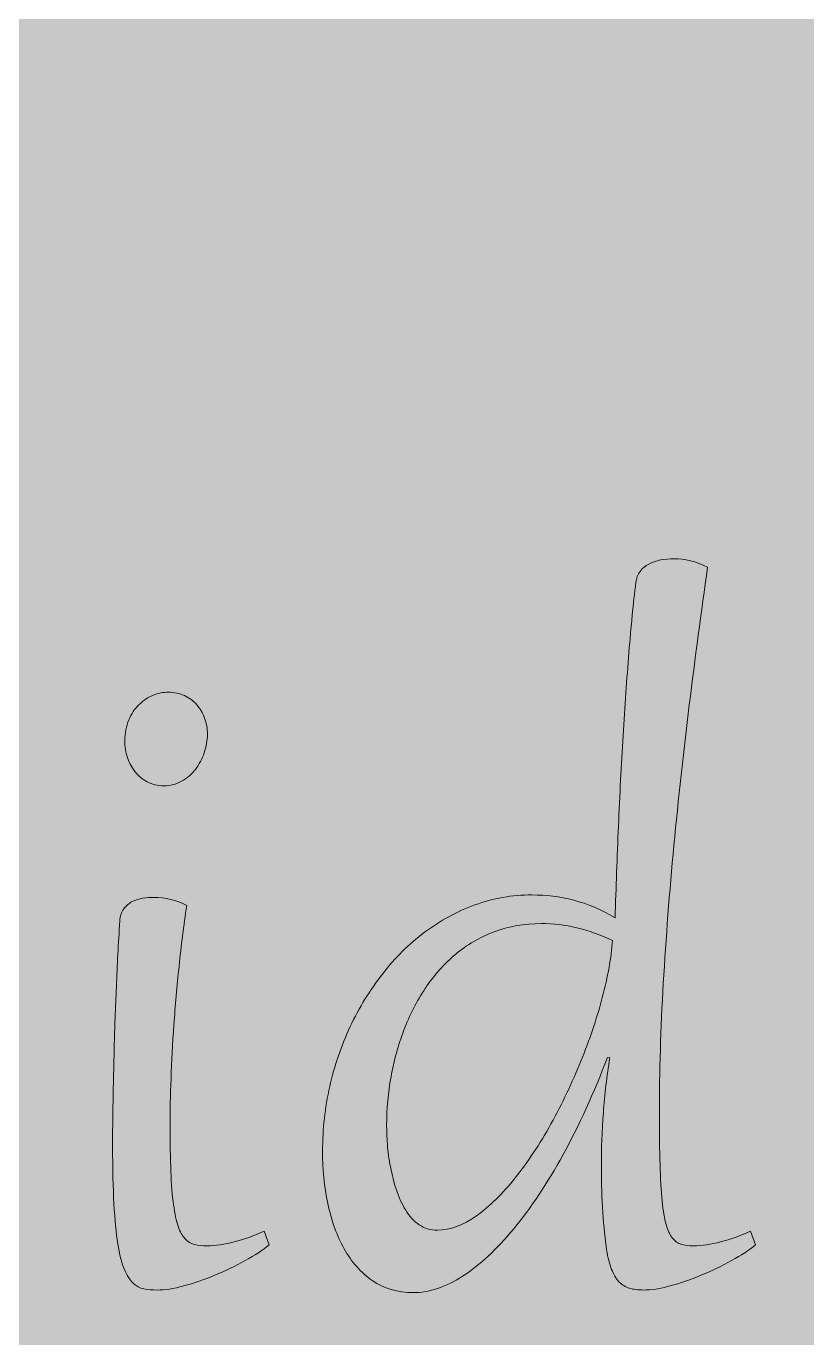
# Model space of a CAD drawing. Extents: x -4214 to -1795, y -2227 to -856.
# Drawn here: x -2650.5 to -2591.1, y -1740.8 to -1641.1 of the extents above; entities that cross this region are included whole.
import ezdxf

# ---------------------------------------------------------------- set-up
doc = ezdxf.new("R2010")
doc.units = 0
doc.header["$MEASUREMENT"] = 0
doc.layers.add('Layer 1', color=7, linetype='Continuous')

# ---------------------------------------------------------------- blocks, each defined once
blk = doc.blocks.new('block 14')
at = {"layer": 'Layer 1', "true_color": 0x2a3f49}
h = blk.add_hatch(color=149, dxfattribs=at)
h.dxf.hatch_style = 2
edge = h.paths.add_edge_path()
edge.add_spline(control_points=[(-2598.675, -1682.213), (-2599.159, -1685.628), (-2599.622, -1689.115), (-2600.065, -1692.689), (-2600.508, -1696.257), (-2600.897, -1699.815), (-2601.233, -1703.363), (-2601.571, -1706.906), (-2601.837, -1710.398), (-2602.039, -1713.833), (-2602.241, -1717.269), (-2602.341, -1720.566), (-2602.341, -1723.72), (-2602.341, -1725.24), (-2602.326, -1726.541), (-2602.29, -1727.631), (-2602.257, -1728.717), (-2602.203, -1729.638), (-2602.129, -1730.386), (-2602.057, -1731.138), (-2601.955, -1731.737), (-2601.827, -1732.178), (-2601.701, -1732.623), (-2601.54, -1732.966), (-2601.345, -1733.207), (-2601.151, -1733.447), (-2600.925, -1733.606), (-2600.669, -1733.683), (-2600.416, -1733.755), (-2600.114, -1733.79), (-2599.763, -1733.79), (-2599.118, -1733.79), (-2598.424, -1733.693), (-2597.679, -1733.499), (-2596.935, -1733.304), (-2596.179, -1733.033), (-2595.414, -1732.685), (-2595.414, -1732.685), (-2595.03, -1733.729), (-2595.03, -1733.729), (-2595.514, -1734.118), (-2596.121, -1734.517), (-2596.853, -1734.917), (-2597.585, -1735.321), (-2598.353, -1735.69), (-2599.159, -1736.028), (-2599.965, -1736.361), (-2600.754, -1736.632), (-2601.524, -1736.842), (-2602.298, -1737.052), (-2602.966, -1737.154), (-2603.529, -1737.154), (-2603.946, -1737.154), (-2604.307, -1737.108), (-2604.617, -1737.016), (-2604.927, -1736.919), (-2605.19, -1736.755), (-2605.413, -1736.519), (-2605.633, -1736.284), (-2605.823, -1735.971), (-2605.976, -1735.582), (-2606.13, -1735.193), (-2606.255, -1734.697), (-2606.35, -1734.093), (-2606.47, -1733.289), (-2606.567, -1732.347), (-2606.642, -1731.271), (-2606.716, -1730.201), (-2606.752, -1729.034), (-2606.752, -1727.77), (-2606.752, -1726.428), (-2606.701, -1725.061), (-2606.601, -1723.674), (-2606.501, -1722.281), (-2606.335, -1720.894), (-2606.107, -1719.511), (-2606.107, -1719.511), (-2606.288, -1719.47), (-2606.288, -1719.47), (-2607.323, -1722.199), (-2608.446, -1724.662), (-2609.662, -1726.863), (-2610.876, -1729.065), (-2612.128, -1730.944), (-2613.418, -1732.5), (-2614.705, -1734.062), (-2616.003, -1735.26), (-2617.304, -1736.099), (-2618.607, -1736.934), (-2619.856, -1737.354), (-2621.051, -1737.354), (-2622.26, -1737.354), (-2623.299, -1737.052), (-2624.172, -1736.437), (-2625.045, -1735.828), (-2625.759, -1735.024), (-2626.317, -1734.021), (-2626.873, -1733.022), (-2627.287, -1731.876), (-2627.556, -1730.58), (-2627.825, -1729.285), (-2627.958, -1727.949), (-2627.958, -1726.582), (-2627.958, -1724.928), (-2627.776, -1723.3), (-2627.415, -1721.697), (-2627.052, -1720.095), (-2626.532, -1718.574), (-2625.854, -1717.136), (-2625.175, -1715.702), (-2624.359, -1714.366), (-2623.407, -1713.137), (-2622.454, -1711.908), (-2621.387, -1710.854), (-2620.204, -1709.968), (-2619.024, -1709.082), (-2617.744, -1708.386), (-2616.367, -1707.884), (-2614.992, -1707.377), (-2613.546, -1707.126), (-2612.028, -1707.126), (-2610.968, -1707.126), (-2609.911, -1707.26), (-2608.856, -1707.531), (-2607.801, -1707.797), (-2606.752, -1708.243), (-2605.705, -1708.857), (-2605.638, -1706.579), (-2605.554, -1704.259), (-2605.454, -1701.899), (-2605.352, -1699.544), (-2605.234, -1697.25), (-2605.101, -1695.023), (-2604.965, -1692.796), (-2604.819, -1690.687), (-2604.658, -1688.7), (-2604.497, -1686.714), (-2604.322, -1684.942), (-2604.133, -1683.386), (-2604.092, -1683.063), (-2603.987, -1682.782), (-2603.81, -1682.546), (-2603.636, -1682.311), (-2603.416, -1682.126), (-2603.147, -1681.983), (-2602.879, -1681.845), (-2602.577, -1681.737), (-2602.241, -1681.671), (-2601.906, -1681.604), (-2601.563, -1681.574), (-2601.215, -1681.574), (-2600.408, -1681.574), (-2599.561, -1681.789), (-2598.675, -1682.213)], knot_values=[0, 0, 0, 0, 1, 1, 1, 2, 2, 2, 3, 3, 3, 4, 4, 4, 5, 5, 5, 6, 6, 6, 7, 7, 7, 8, 8, 8, 9, 9, 9, 10, 10, 10, 11, 11, 11, 12, 12, 12, 13, 13, 13, 14, 14, 14, 15, 15, 15, 16, 16, 16, 17, 17, 17, 18, 18, 18, 19, 19, 19, 20, 20, 20, 21, 21, 21, 22, 22, 22, 23, 23, 23, 24, 24, 24, 25, 25, 25, 26, 26, 26, 27, 27, 27, 28, 28, 28, 29, 29, 29, 30, 30, 30, 31, 31, 31, 32, 32, 32, 33, 33, 33, 34, 34, 34, 35, 35, 35, 36, 36, 36, 37, 37, 37, 38, 38, 38, 39, 39, 39, 40, 40, 40, 41, 41, 41, 42, 42, 42, 43, 43, 43, 44, 44, 44, 45, 45, 45, 46, 46, 46, 47, 47, 47, 48, 48, 48, 49, 49, 49, 50, 50, 50, 51, 51, 51, 51], degree=3, periodic=1)
edge = h.paths.add_edge_path()
edge.add_spline(control_points=[(-2605.907, -1710.593), (-2607.719, -1709.732), (-2609.516, -1709.302), (-2611.303, -1709.302), (-2612.606, -1709.302), (-2613.804, -1709.512), (-2614.897, -1709.927), (-2615.993, -1710.342), (-2616.976, -1710.915), (-2617.849, -1711.647), (-2618.722, -1712.379), (-2619.487, -1713.24), (-2620.145, -1714.228), (-2620.803, -1715.211), (-2621.346, -1716.276), (-2621.776, -1717.407), (-2622.206, -1718.544), (-2622.531, -1719.721), (-2622.751, -1720.945), (-2622.974, -1722.163), (-2623.084, -1723.382), (-2623.084, -1724.59), (-2623.084, -1725.02), (-2623.063, -1725.512), (-2623.025, -1726.07), (-2622.984, -1726.628), (-2622.907, -1727.201), (-2622.792, -1727.8), (-2622.68, -1728.399), (-2622.528, -1728.983), (-2622.339, -1729.551), (-2622.152, -1730.125), (-2621.917, -1730.637), (-2621.635, -1731.092), (-2621.353, -1731.548), (-2621.013, -1731.917), (-2620.616, -1732.188), (-2620.222, -1732.464), (-2619.754, -1732.603), (-2619.219, -1732.603), (-2618.251, -1732.603), (-2617.265, -1732.239), (-2616.257, -1731.517), (-2615.251, -1730.79), (-2614.268, -1729.833), (-2613.308, -1728.635), (-2612.348, -1727.442), (-2611.442, -1726.07), (-2610.589, -1724.529), (-2609.737, -1722.983), (-2608.976, -1721.395), (-2608.313, -1719.762), (-2607.648, -1718.134), (-2607.105, -1716.521), (-2606.68, -1714.929), (-2606.258, -1713.342), (-2605.999, -1711.893), (-2605.907, -1710.593)], knot_values=[0, 0, 0, 0, 1, 1, 1, 2, 2, 2, 3, 3, 3, 4, 4, 4, 5, 5, 5, 6, 6, 6, 7, 7, 7, 8, 8, 8, 9, 9, 9, 10, 10, 10, 11, 11, 11, 12, 12, 12, 13, 13, 13, 14, 14, 14, 15, 15, 15, 16, 16, 16, 17, 17, 17, 18, 18, 18, 19, 19, 19, 19], degree=3, periodic=1)
h = blk.add_hatch(color=149, dxfattribs=at)
h.dxf.hatch_style = 2
edge = h.paths.add_edge_path()
edge.add_spline(control_points=[(-2638.287, -1707.935), (-2638.515, -1709.461), (-2638.71, -1710.997), (-2638.871, -1712.533), (-2639.032, -1714.074), (-2639.163, -1715.559), (-2639.263, -1716.997), (-2639.365, -1718.431), (-2639.439, -1719.793), (-2639.485, -1721.073), (-2639.531, -1722.358), (-2639.554, -1723.515), (-2639.554, -1724.549), (-2639.554, -1725.942), (-2639.534, -1727.14), (-2639.496, -1728.143), (-2639.455, -1729.142), (-2639.388, -1729.986), (-2639.293, -1730.667), (-2639.199, -1731.353), (-2639.081, -1731.901), (-2638.94, -1732.311), (-2638.799, -1732.72), (-2638.625, -1733.038), (-2638.418, -1733.258), (-2638.21, -1733.478), (-2637.967, -1733.621), (-2637.693, -1733.693), (-2637.417, -1733.76), (-2637.105, -1733.79), (-2636.756, -1733.79), (-2636.111, -1733.79), (-2635.418, -1733.693), (-2634.673, -1733.499), (-2633.928, -1733.304), (-2633.173, -1733.033), (-2632.407, -1732.685), (-2632.407, -1732.685), (-2632.023, -1733.729), (-2632.023, -1733.729), (-2632.507, -1734.118), (-2633.114, -1734.517), (-2633.846, -1734.917), (-2634.578, -1735.321), (-2635.346, -1735.69), (-2636.152, -1736.028), (-2636.959, -1736.361), (-2637.747, -1736.632), (-2638.518, -1736.842), (-2639.291, -1737.052), (-2639.959, -1737.154), (-2640.522, -1737.154), (-2640.898, -1737.154), (-2641.241, -1737.123), (-2641.549, -1737.062), (-2641.858, -1737.006), (-2642.137, -1736.852), (-2642.386, -1736.611), (-2642.634, -1736.371), (-2642.854, -1736.012), (-2643.049, -1735.541), (-2643.243, -1735.076), (-2643.404, -1734.436), (-2643.532, -1733.632), (-2643.66, -1732.823), (-2643.758, -1731.819), (-2643.824, -1730.611), (-2643.891, -1729.403), (-2643.927, -1727.938), (-2643.927, -1726.218), (-2643.927, -1725.21), (-2643.916, -1724.073), (-2643.896, -1722.803), (-2643.876, -1721.539), (-2643.845, -1720.172), (-2643.804, -1718.718), (-2643.765, -1717.259), (-2643.712, -1715.723), (-2643.643, -1714.105), (-2643.576, -1712.487), (-2643.489, -1710.818), (-2643.381, -1709.103), (-2643.356, -1708.724), (-2643.253, -1708.422), (-2643.079, -1708.186), (-2642.905, -1707.951), (-2642.69, -1707.766), (-2642.434, -1707.638), (-2642.181, -1707.516), (-2641.91, -1707.429), (-2641.62, -1707.377), (-2641.331, -1707.331), (-2641.065, -1707.311), (-2640.824, -1707.311), (-2639.926, -1707.311), (-2639.078, -1707.516), (-2638.287, -1707.935)], knot_values=[0, 0, 0, 0, 1, 1, 1, 2, 2, 2, 3, 3, 3, 4, 4, 4, 5, 5, 5, 6, 6, 6, 7, 7, 7, 8, 8, 8, 9, 9, 9, 10, 10, 10, 11, 11, 11, 12, 12, 12, 13, 13, 13, 14, 14, 14, 15, 15, 15, 16, 16, 16, 17, 17, 17, 18, 18, 18, 19, 19, 19, 20, 20, 20, 21, 21, 21, 22, 22, 22, 23, 23, 23, 24, 24, 24, 25, 25, 25, 26, 26, 26, 27, 27, 27, 28, 28, 28, 29, 29, 29, 30, 30, 30, 31, 31, 31, 32, 32, 32, 32], degree=3, periodic=1)
edge = h.paths.add_edge_path()
edge.add_spline(control_points=[(-2640.038, -1698.832), (-2640.509, -1698.832), (-2640.924, -1698.735), (-2641.287, -1698.541), (-2641.651, -1698.346), (-2641.958, -1698.09), (-2642.214, -1697.773), (-2642.468, -1697.455), (-2642.665, -1697.097), (-2642.798, -1696.687), (-2642.931, -1696.278), (-2643, -1695.858), (-2643, -1695.428), (-2643, -1694.824), (-2642.898, -1694.291), (-2642.698, -1693.825), (-2642.496, -1693.364), (-2642.235, -1692.975), (-2641.912, -1692.658), (-2641.59, -1692.34), (-2641.234, -1692.105), (-2640.845, -1691.951), (-2640.455, -1691.798), (-2640.072, -1691.721), (-2639.695, -1691.721), (-2639.24, -1691.721), (-2638.83, -1691.803), (-2638.469, -1691.972), (-2638.105, -1692.141), (-2637.793, -1692.371), (-2637.532, -1692.668), (-2637.268, -1692.965), (-2637.069, -1693.303), (-2636.928, -1693.687), (-2636.787, -1694.066), (-2636.715, -1694.481), (-2636.715, -1694.921), (-2636.715, -1695.392), (-2636.797, -1695.858), (-2636.959, -1696.324), (-2637.117, -1696.784), (-2637.343, -1697.204), (-2637.632, -1697.583), (-2637.921, -1697.957), (-2638.269, -1698.259), (-2638.679, -1698.489), (-2639.089, -1698.715), (-2639.542, -1698.832), (-2640.038, -1698.832)], knot_values=[0, 0, 0, 0, 1, 1, 1, 2, 2, 2, 3, 3, 3, 4, 4, 4, 5, 5, 5, 6, 6, 6, 7, 7, 7, 8, 8, 8, 9, 9, 9, 10, 10, 10, 11, 11, 11, 12, 12, 12, 13, 13, 13, 14, 14, 14, 15, 15, 15, 16, 16, 16, 16], degree=3, periodic=1)
at = {"layer": 'Layer 1', "lineweight": 0}
for points, knots in [([(-2598.675, -1682.213), (-2599.159, -1685.628), (-2599.622, -1689.115), (-2600.065, -1692.689), (-2600.508, -1696.257), (-2600.897, -1699.815), (-2601.233, -1703.363), (-2601.571, -1706.906), (-2601.837, -1710.398), (-2602.039, -1713.833), (-2602.241, -1717.269), (-2602.341, -1720.566), (-2602.341, -1723.72), (-2602.341, -1725.24), (-2602.326, -1726.541), (-2602.29, -1727.631), (-2602.257, -1728.717), (-2602.203, -1729.638), (-2602.129, -1730.386), (-2602.057, -1731.138), (-2601.955, -1731.737), (-2601.827, -1732.178), (-2601.701, -1732.623), (-2601.54, -1732.966), (-2601.345, -1733.207), (-2601.151, -1733.447), (-2600.925, -1733.606), (-2600.669, -1733.683), (-2600.416, -1733.755), (-2600.114, -1733.79), (-2599.763, -1733.79), (-2599.118, -1733.79), (-2598.424, -1733.693), (-2597.679, -1733.499), (-2596.935, -1733.304), (-2596.179, -1733.033), (-2595.414, -1732.685), (-2595.414, -1732.685), (-2595.03, -1733.729), (-2595.03, -1733.729), (-2595.514, -1734.118), (-2596.121, -1734.517), (-2596.853, -1734.917), (-2597.585, -1735.321), (-2598.353, -1735.69), (-2599.159, -1736.028), (-2599.965, -1736.361), (-2600.754, -1736.632), (-2601.524, -1736.842), (-2602.298, -1737.052), (-2602.966, -1737.154), (-2603.529, -1737.154), (-2603.946, -1737.154), (-2604.307, -1737.108), (-2604.617, -1737.016), (-2604.927, -1736.919), (-2605.19, -1736.755), (-2605.413, -1736.519), (-2605.633, -1736.284), (-2605.823, -1735.971), (-2605.976, -1735.582), (-2606.13, -1735.193), (-2606.255, -1734.697), (-2606.35, -1734.093), (-2606.47, -1733.289), (-2606.567, -1732.347), (-2606.642, -1731.271), (-2606.716, -1730.201), (-2606.752, -1729.034), (-2606.752, -1727.77), (-2606.752, -1726.428), (-2606.701, -1725.061), (-2606.601, -1723.674), (-2606.501, -1722.281), (-2606.335, -1720.894), (-2606.107, -1719.511), (-2606.107, -1719.511), (-2606.288, -1719.47), (-2606.288, -1719.47), (-2607.323, -1722.199), (-2608.446, -1724.662), (-2609.662, -1726.863), (-2610.876, -1729.065), (-2612.128, -1730.944), (-2613.418, -1732.5), (-2614.705, -1734.062), (-2616.003, -1735.26), (-2617.304, -1736.099), (-2618.607, -1736.934), (-2619.856, -1737.354), (-2621.051, -1737.354), (-2622.26, -1737.354), (-2623.299, -1737.052), (-2624.172, -1736.437), (-2625.045, -1735.828), (-2625.759, -1735.024), (-2626.317, -1734.021), (-2626.873, -1733.022), (-2627.287, -1731.876), (-2627.556, -1730.58), (-2627.825, -1729.285), (-2627.958, -1727.949), (-2627.958, -1726.582), (-2627.958, -1724.928), (-2627.776, -1723.3), (-2627.415, -1721.697), (-2627.052, -1720.095), (-2626.532, -1718.574), (-2625.854, -1717.136), (-2625.175, -1715.702), (-2624.359, -1714.366), (-2623.407, -1713.137), (-2622.454, -1711.908), (-2621.387, -1710.854), (-2620.204, -1709.968), (-2619.024, -1709.082), (-2617.744, -1708.386), (-2616.367, -1707.884), (-2614.992, -1707.377), (-2613.546, -1707.126), (-2612.028, -1707.126), (-2610.968, -1707.126), (-2609.911, -1707.26), (-2608.856, -1707.531), (-2607.801, -1707.797), (-2606.752, -1708.243), (-2605.705, -1708.857), (-2605.638, -1706.579), (-2605.554, -1704.259), (-2605.454, -1701.899), (-2605.352, -1699.544), (-2605.234, -1697.25), (-2605.101, -1695.023), (-2604.965, -1692.796), (-2604.819, -1690.687), (-2604.658, -1688.7), (-2604.497, -1686.714), (-2604.322, -1684.942), (-2604.133, -1683.386), (-2604.092, -1683.063), (-2603.987, -1682.782), (-2603.81, -1682.546), (-2603.636, -1682.311), (-2603.416, -1682.126), (-2603.147, -1681.983), (-2602.879, -1681.845), (-2602.577, -1681.737), (-2602.241, -1681.671), (-2601.906, -1681.604), (-2601.563, -1681.574), (-2601.215, -1681.574), (-2600.408, -1681.574), (-2599.561, -1681.789), (-2598.675, -1682.213)], [0, 0, 0, 0, 1, 1, 1, 2, 2, 2, 3, 3, 3, 4, 4, 4, 5, 5, 5, 6, 6, 6, 7, 7, 7, 8, 8, 8, 9, 9, 9, 10, 10, 10, 11, 11, 11, 12, 12, 12, 13, 13, 13, 14, 14, 14, 15, 15, 15, 16, 16, 16, 17, 17, 17, 18, 18, 18, 19, 19, 19, 20, 20, 20, 21, 21, 21, 22, 22, 22, 23, 23, 23, 24, 24, 24, 25, 25, 25, 26, 26, 26, 27, 27, 27, 28, 28, 28, 29, 29, 29, 30, 30, 30, 31, 31, 31, 32, 32, 32, 33, 33, 33, 34, 34, 34, 35, 35, 35, 36, 36, 36, 37, 37, 37, 38, 38, 38, 39, 39, 39, 40, 40, 40, 41, 41, 41, 42, 42, 42, 43, 43, 43, 44, 44, 44, 45, 45, 45, 46, 46, 46, 47, 47, 47, 48, 48, 48, 49, 49, 49, 50, 50, 50, 51, 51, 51, 51]), ([(-2640.038, -1698.832), (-2640.509, -1698.832), (-2640.924, -1698.735), (-2641.287, -1698.541), (-2641.651, -1698.346), (-2641.958, -1698.09), (-2642.214, -1697.773), (-2642.468, -1697.455), (-2642.665, -1697.097), (-2642.798, -1696.687), (-2642.931, -1696.278), (-2643, -1695.858), (-2643, -1695.428), (-2643, -1694.824), (-2642.898, -1694.291), (-2642.698, -1693.825), (-2642.496, -1693.364), (-2642.235, -1692.975), (-2641.912, -1692.658), (-2641.59, -1692.34), (-2641.234, -1692.105), (-2640.845, -1691.951), (-2640.455, -1691.798), (-2640.072, -1691.721), (-2639.695, -1691.721), (-2639.24, -1691.721), (-2638.83, -1691.803), (-2638.469, -1691.972), (-2638.105, -1692.141), (-2637.793, -1692.371), (-2637.532, -1692.668), (-2637.268, -1692.965), (-2637.069, -1693.303), (-2636.928, -1693.687), (-2636.787, -1694.066), (-2636.715, -1694.481), (-2636.715, -1694.921), (-2636.715, -1695.392), (-2636.797, -1695.858), (-2636.959, -1696.324), (-2637.117, -1696.784), (-2637.343, -1697.204), (-2637.632, -1697.583), (-2637.921, -1697.957), (-2638.269, -1698.259), (-2638.679, -1698.489), (-2639.089, -1698.715), (-2639.542, -1698.832), (-2640.038, -1698.832)], [0, 0, 0, 0, 1, 1, 1, 2, 2, 2, 3, 3, 3, 4, 4, 4, 5, 5, 5, 6, 6, 6, 7, 7, 7, 8, 8, 8, 9, 9, 9, 10, 10, 10, 11, 11, 11, 12, 12, 12, 13, 13, 13, 14, 14, 14, 15, 15, 15, 16, 16, 16, 16]), ([(-2638.287, -1707.935), (-2638.515, -1709.461), (-2638.71, -1710.997), (-2638.871, -1712.533), (-2639.032, -1714.074), (-2639.163, -1715.559), (-2639.263, -1716.997), (-2639.365, -1718.431), (-2639.439, -1719.793), (-2639.485, -1721.073), (-2639.531, -1722.358), (-2639.554, -1723.515), (-2639.554, -1724.549), (-2639.554, -1725.942), (-2639.534, -1727.14), (-2639.496, -1728.143), (-2639.455, -1729.142), (-2639.388, -1729.986), (-2639.293, -1730.667), (-2639.199, -1731.353), (-2639.081, -1731.901), (-2638.94, -1732.311), (-2638.799, -1732.72), (-2638.625, -1733.038), (-2638.418, -1733.258), (-2638.21, -1733.478), (-2637.967, -1733.621), (-2637.693, -1733.693), (-2637.417, -1733.76), (-2637.105, -1733.79), (-2636.756, -1733.79), (-2636.111, -1733.79), (-2635.418, -1733.693), (-2634.673, -1733.499), (-2633.928, -1733.304), (-2633.173, -1733.033), (-2632.407, -1732.685), (-2632.407, -1732.685), (-2632.023, -1733.729), (-2632.023, -1733.729), (-2632.507, -1734.118), (-2633.114, -1734.517), (-2633.846, -1734.917), (-2634.578, -1735.321), (-2635.346, -1735.69), (-2636.152, -1736.028), (-2636.959, -1736.361), (-2637.747, -1736.632), (-2638.518, -1736.842), (-2639.291, -1737.052), (-2639.959, -1737.154), (-2640.522, -1737.154), (-2640.898, -1737.154), (-2641.241, -1737.123), (-2641.549, -1737.062), (-2641.858, -1737.006), (-2642.137, -1736.852), (-2642.386, -1736.611), (-2642.634, -1736.371), (-2642.854, -1736.012), (-2643.049, -1735.541), (-2643.243, -1735.076), (-2643.404, -1734.436), (-2643.532, -1733.632), (-2643.66, -1732.823), (-2643.758, -1731.819), (-2643.824, -1730.611), (-2643.891, -1729.403), (-2643.927, -1727.938), (-2643.927, -1726.218), (-2643.927, -1725.21), (-2643.916, -1724.073), (-2643.896, -1722.803), (-2643.876, -1721.539), (-2643.845, -1720.172), (-2643.804, -1718.718), (-2643.765, -1717.259), (-2643.712, -1715.723), (-2643.643, -1714.105), (-2643.576, -1712.487), (-2643.489, -1710.818), (-2643.381, -1709.103), (-2643.356, -1708.724), (-2643.253, -1708.422), (-2643.079, -1708.186), (-2642.905, -1707.951), (-2642.69, -1707.766), (-2642.434, -1707.638), (-2642.181, -1707.516), (-2641.91, -1707.429), (-2641.62, -1707.377), (-2641.331, -1707.331), (-2641.065, -1707.311), (-2640.824, -1707.311), (-2639.926, -1707.311), (-2639.078, -1707.516), (-2638.287, -1707.935)], [0, 0, 0, 0, 1, 1, 1, 2, 2, 2, 3, 3, 3, 4, 4, 4, 5, 5, 5, 6, 6, 6, 7, 7, 7, 8, 8, 8, 9, 9, 9, 10, 10, 10, 11, 11, 11, 12, 12, 12, 13, 13, 13, 14, 14, 14, 15, 15, 15, 16, 16, 16, 17, 17, 17, 18, 18, 18, 19, 19, 19, 20, 20, 20, 21, 21, 21, 22, 22, 22, 23, 23, 23, 24, 24, 24, 25, 25, 25, 26, 26, 26, 27, 27, 27, 28, 28, 28, 29, 29, 29, 30, 30, 30, 31, 31, 31, 32, 32, 32, 32]), ([(-2605.907, -1710.593), (-2607.719, -1709.732), (-2609.516, -1709.302), (-2611.303, -1709.302), (-2612.606, -1709.302), (-2613.804, -1709.512), (-2614.897, -1709.927), (-2615.993, -1710.342), (-2616.976, -1710.915), (-2617.849, -1711.647), (-2618.722, -1712.379), (-2619.487, -1713.24), (-2620.145, -1714.228), (-2620.803, -1715.211), (-2621.346, -1716.276), (-2621.776, -1717.407), (-2622.206, -1718.544), (-2622.531, -1719.721), (-2622.751, -1720.945), (-2622.974, -1722.163), (-2623.084, -1723.382), (-2623.084, -1724.59), (-2623.084, -1725.02), (-2623.063, -1725.512), (-2623.025, -1726.07), (-2622.984, -1726.628), (-2622.907, -1727.201), (-2622.792, -1727.8), (-2622.68, -1728.399), (-2622.528, -1728.983), (-2622.339, -1729.551), (-2622.152, -1730.125), (-2621.917, -1730.637), (-2621.635, -1731.092), (-2621.353, -1731.548), (-2621.013, -1731.917), (-2620.616, -1732.188), (-2620.222, -1732.464), (-2619.754, -1732.603), (-2619.219, -1732.603), (-2618.251, -1732.603), (-2617.265, -1732.239), (-2616.257, -1731.517), (-2615.251, -1730.79), (-2614.268, -1729.833), (-2613.308, -1728.635), (-2612.348, -1727.442), (-2611.442, -1726.07), (-2610.589, -1724.529), (-2609.737, -1722.983), (-2608.976, -1721.395), (-2608.313, -1719.762), (-2607.648, -1718.134), (-2607.105, -1716.521), (-2606.68, -1714.929), (-2606.258, -1713.342), (-2605.999, -1711.893), (-2605.907, -1710.593)], [0, 0, 0, 0, 1, 1, 1, 2, 2, 2, 3, 3, 3, 4, 4, 4, 5, 5, 5, 6, 6, 6, 7, 7, 7, 8, 8, 8, 9, 9, 9, 10, 10, 10, 11, 11, 11, 12, 12, 12, 13, 13, 13, 14, 14, 14, 15, 15, 15, 16, 16, 16, 17, 17, 17, 18, 18, 18, 19, 19, 19, 19])]:
    blk.add_open_spline(points, degree=3, knots=knots, dxfattribs=at)
blk = doc.blocks.new('block 13')
at = {"layer": 'Layer 1'}
blk.add_blockref('block 14', (0, 0), dxfattribs=at)
blk = doc.blocks.new('block 3')
at = {"layer": 'Layer 1'}
blk.add_blockref('block 13', (0, 0), dxfattribs=at)
blk = doc.blocks.new('block 2')
at = {"layer": 'Layer 1', "true_color": 0xd1f7fe}
h = blk.add_hatch(color=7, dxfattribs=at)
h.dxf.hatch_style = 2
edge = h.paths.add_edge_path()
edge.add_spline(control_points=[(-1794.659, -1541.431), (-1798.649, -1538.412), (-1802.263, -1532.957), (-1802.263, -1532.957), (-1818.61, -1510.462), (-1812.956, -1476.786), (-1816.44, -1444.447), (-1820.965, -1402.431), (-1845.854, -1390.896), (-1845.854, -1390.896), (-1804.05, -1322.514), (-1892.292, -1300.542), (-1892.292, -1235.18), (-1892.292, -1185.07), (-1862.628, -1142.357), (-1862.628, -1091.812), (-1862.628, -1048.7), (-1902.166, -1036.972), (-1902.166, -1036.972), (-1867.403, -1000.374), (-1890.029, -934.189), (-1946.844, -934.189), (-2005.099, -934.189), (-2041.371, -964.397), (-2090.141, -964.397), (-2164.557, -964.397), (-2207.797, -887.503), (-2269.21, -938.656), (-2361.653, -869.927), (-2476.864, -966.117), (-2551.279, -966.117), (-2625.692, -966.117), (-2641.586, -875.556), (-2696.264, -901.096), (-2661.195, -910.159), (-2669.29, -950.941), (-2696.643, -950.941), (-2728.631, -950.941), (-2744.91, -917.987), (-2781.111, -917.987), (-2815.612, -917.987), (-2899.41, -972.274), (-2996.855, -864.274), (-2996.855, -864.274), (-2999.685, -861.048), (-3004.227, -855.723), (-3008.771, -861.048), (-3011.602, -864.274), (-3011.602, -864.274), (-3109.046, -972.274), (-3192.844, -917.987), (-3227.345, -917.987), (-3263.546, -917.987), (-3279.825, -950.941), (-3311.816, -950.941), (-3339.168, -950.941), (-3347.261, -910.159), (-3312.192, -901.096), (-3366.87, -875.556), (-3382.764, -966.117), (-3457.177, -966.117), (-3531.593, -966.117), (-3646.803, -869.927), (-3739.248, -938.656), (-3800.66, -887.503), (-3843.9, -964.397), (-3918.315, -964.397), (-3967.085, -964.397), (-4003.357, -934.189), (-4061.612, -934.189), (-4118.429, -934.189), (-4141.053, -1000.374), (-4106.29, -1036.972), (-4106.29, -1036.972), (-4145.828, -1048.7), (-4145.828, -1091.812), (-4145.828, -1142.357), (-4116.166, -1185.07), (-4116.166, -1235.18), (-4116.166, -1300.542), (-4204.407, -1322.514), (-4162.603, -1390.896), (-4162.603, -1390.896), (-4187.491, -1402.431), (-4192.018, -1444.447), (-4195.5, -1476.786), (-4189.846, -1510.462), (-4206.193, -1532.957), (-4206.193, -1532.957), (-4209.854, -1538.247), (-4213.797, -1541.431), (-4209.783, -1544.99), (-4206.193, -1549.904), (-4206.193, -1549.904), (-4189.846, -1572.399), (-4195.5, -1606.075), (-4192.018, -1638.414), (-4187.491, -1680.43), (-4162.603, -1691.965), (-4162.603, -1691.965), (-4204.407, -1760.348), (-4116.166, -1782.319), (-4116.166, -1847.681), (-4116.166, -1897.791), (-4145.828, -1940.504), (-4145.828, -1991.049), (-4145.828, -2034.161), (-4106.29, -2045.889), (-4106.29, -2045.889), (-4141.053, -2082.487), (-4118.429, -2148.672), (-4061.612, -2148.672), (-4003.357, -2148.672), (-3967.085, -2118.464), (-3918.315, -2118.464), (-3843.9, -2118.464), (-3800.66, -2195.358), (-3739.248, -2144.207), (-3646.803, -2212.934), (-3531.593, -2116.744), (-3457.177, -2116.744), (-3382.764, -2116.744), (-3366.87, -2207.305), (-3312.192, -2181.765), (-3347.261, -2172.702), (-3339.168, -2131.92), (-3311.816, -2131.92), (-3279.825, -2131.92), (-3263.546, -2164.874), (-3227.345, -2164.874), (-3192.844, -2164.874), (-3109.046, -2110.587), (-3011.602, -2218.587), (-3011.602, -2218.587), (-3008.771, -2221.813), (-3004.227, -2227.138), (-2999.685, -2221.813), (-2996.855, -2218.587), (-2996.855, -2218.587), (-2899.41, -2110.587), (-2815.612, -2164.874), (-2781.111, -2164.874), (-2744.91, -2164.874), (-2728.631, -2131.92), (-2696.643, -2131.92), (-2669.29, -2131.92), (-2661.195, -2172.702), (-2696.264, -2181.765), (-2641.586, -2207.305), (-2625.692, -2116.744), (-2551.279, -2116.744), (-2476.864, -2116.744), (-2361.653, -2212.934), (-2269.21, -2144.207), (-2207.797, -2195.358), (-2164.557, -2118.464), (-2090.141, -2118.464), (-2041.371, -2118.464), (-2005.099, -2148.672), (-1946.844, -2148.672), (-1890.029, -2148.672), (-1867.403, -2082.487), (-1902.166, -2045.889), (-1902.166, -2045.889), (-1862.628, -2034.161), (-1862.628, -1991.049), (-1862.628, -1940.504), (-1892.292, -1897.791), (-1892.292, -1847.681), (-1892.292, -1782.319), (-1804.05, -1760.348), (-1845.854, -1691.965), (-1845.854, -1691.965), (-1820.965, -1680.43), (-1816.44, -1638.414), (-1812.956, -1606.075), (-1818.61, -1572.399), (-1802.263, -1549.904), (-1802.263, -1549.904), (-1799.123, -1544.754), (-1794.659, -1541.431)], knot_values=[0, 0, 0, 0, 1, 1, 1, 2, 2, 2, 3, 3, 3, 4, 4, 4, 5, 5, 5, 6, 6, 6, 7, 7, 7, 8, 8, 8, 9, 9, 9, 10, 10, 10, 11, 11, 11, 12, 12, 12, 13, 13, 13, 14, 14, 14, 15, 15, 15, 16, 16, 16, 17, 17, 17, 18, 18, 18, 19, 19, 19, 20, 20, 20, 21, 21, 21, 22, 22, 22, 23, 23, 23, 24, 24, 24, 25, 25, 25, 26, 26, 26, 27, 27, 27, 28, 28, 28, 29, 29, 29, 30, 30, 30, 31, 31, 31, 32, 32, 32, 33, 33, 33, 34, 34, 34, 35, 35, 35, 36, 36, 36, 37, 37, 37, 38, 38, 38, 39, 39, 39, 40, 40, 40, 41, 41, 41, 42, 42, 42, 43, 43, 43, 44, 44, 44, 45, 45, 45, 46, 46, 46, 47, 47, 47, 48, 48, 48, 49, 49, 49, 50, 50, 50, 51, 51, 51, 52, 52, 52, 53, 53, 53, 54, 54, 54, 55, 55, 55, 56, 56, 56, 57, 57, 57, 58, 58, 58, 59, 59, 59, 60, 60, 60, 60], degree=3, periodic=1)
at = {"layer": 'Layer 1', "lineweight": 0}
blk.add_open_spline([(-1794.659, -1541.431), (-1798.649, -1538.412), (-1802.263, -1532.957), (-1802.263, -1532.957), (-1818.61, -1510.462), (-1812.956, -1476.786), (-1816.44, -1444.447), (-1820.965, -1402.431), (-1845.854, -1390.896), (-1845.854, -1390.896), (-1804.05, -1322.514), (-1892.292, -1300.542), (-1892.292, -1235.18), (-1892.292, -1185.07), (-1862.628, -1142.357), (-1862.628, -1091.812), (-1862.628, -1048.7), (-1902.166, -1036.972), (-1902.166, -1036.972), (-1867.403, -1000.374), (-1890.029, -934.189), (-1946.844, -934.189), (-2005.099, -934.189), (-2041.371, -964.397), (-2090.141, -964.397), (-2164.557, -964.397), (-2207.797, -887.503), (-2269.21, -938.656), (-2361.653, -869.927), (-2476.864, -966.117), (-2551.279, -966.117), (-2625.692, -966.117), (-2641.586, -875.556), (-2696.264, -901.096), (-2661.195, -910.159), (-2669.29, -950.941), (-2696.643, -950.941), (-2728.631, -950.941), (-2744.91, -917.987), (-2781.111, -917.987), (-2815.612, -917.987), (-2899.41, -972.274), (-2996.855, -864.274), (-2996.855, -864.274), (-2999.685, -861.048), (-3004.227, -855.723), (-3008.771, -861.048), (-3011.602, -864.274), (-3011.602, -864.274), (-3109.046, -972.274), (-3192.844, -917.987), (-3227.345, -917.987), (-3263.546, -917.987), (-3279.825, -950.941), (-3311.816, -950.941), (-3339.168, -950.941), (-3347.261, -910.159), (-3312.192, -901.096), (-3366.87, -875.556), (-3382.764, -966.117), (-3457.177, -966.117), (-3531.593, -966.117), (-3646.803, -869.927), (-3739.248, -938.656), (-3800.66, -887.503), (-3843.9, -964.397), (-3918.315, -964.397), (-3967.085, -964.397), (-4003.357, -934.189), (-4061.612, -934.189), (-4118.429, -934.189), (-4141.053, -1000.374), (-4106.29, -1036.972), (-4106.29, -1036.972), (-4145.828, -1048.7), (-4145.828, -1091.812), (-4145.828, -1142.357), (-4116.166, -1185.07), (-4116.166, -1235.18), (-4116.166, -1300.542), (-4204.407, -1322.514), (-4162.603, -1390.896), (-4162.603, -1390.896), (-4187.491, -1402.431), (-4192.018, -1444.447), (-4195.5, -1476.786), (-4189.846, -1510.462), (-4206.193, -1532.957), (-4206.193, -1532.957), (-4209.854, -1538.247), (-4213.797, -1541.431), (-4209.783, -1544.99), (-4206.193, -1549.904), (-4206.193, -1549.904), (-4189.846, -1572.399), (-4195.5, -1606.075), (-4192.018, -1638.414), (-4187.491, -1680.43), (-4162.603, -1691.965), (-4162.603, -1691.965), (-4204.407, -1760.348), (-4116.166, -1782.319), (-4116.166, -1847.681), (-4116.166, -1897.791), (-4145.828, -1940.504), (-4145.828, -1991.049), (-4145.828, -2034.161), (-4106.29, -2045.889), (-4106.29, -2045.889), (-4141.053, -2082.487), (-4118.429, -2148.672), (-4061.612, -2148.672), (-4003.357, -2148.672), (-3967.085, -2118.464), (-3918.315, -2118.464), (-3843.9, -2118.464), (-3800.66, -2195.358), (-3739.248, -2144.207), (-3646.803, -2212.934), (-3531.593, -2116.744), (-3457.177, -2116.744), (-3382.764, -2116.744), (-3366.87, -2207.305), (-3312.192, -2181.765), (-3347.261, -2172.702), (-3339.168, -2131.92), (-3311.816, -2131.92), (-3279.825, -2131.92), (-3263.546, -2164.874), (-3227.345, -2164.874), (-3192.844, -2164.874), (-3109.046, -2110.587), (-3011.602, -2218.587), (-3011.602, -2218.587), (-3008.771, -2221.813), (-3004.227, -2227.138), (-2999.685, -2221.813), (-2996.855, -2218.587), (-2996.855, -2218.587), (-2899.41, -2110.587), (-2815.612, -2164.874), (-2781.111, -2164.874), (-2744.91, -2164.874), (-2728.631, -2131.92), (-2696.643, -2131.92), (-2669.29, -2131.92), (-2661.195, -2172.702), (-2696.264, -2181.765), (-2641.586, -2207.305), (-2625.692, -2116.744), (-2551.279, -2116.744), (-2476.864, -2116.744), (-2361.653, -2212.934), (-2269.21, -2144.207), (-2207.797, -2195.358), (-2164.557, -2118.464), (-2090.141, -2118.464), (-2041.371, -2118.464), (-2005.099, -2148.672), (-1946.844, -2148.672), (-1890.029, -2148.672), (-1867.403, -2082.487), (-1902.166, -2045.889), (-1902.166, -2045.889), (-1862.628, -2034.161), (-1862.628, -1991.049), (-1862.628, -1940.504), (-1892.292, -1897.791), (-1892.292, -1847.681), (-1892.292, -1782.319), (-1804.05, -1760.348), (-1845.854, -1691.965), (-1845.854, -1691.965), (-1820.965, -1680.43), (-1816.44, -1638.414), (-1812.956, -1606.075), (-1818.61, -1572.399), (-1802.263, -1549.904), (-1802.263, -1549.904), (-1799.123, -1544.754), (-1794.659, -1541.431)], degree=3, knots=[0, 0, 0, 0, 1, 1, 1, 2, 2, 2, 3, 3, 3, 4, 4, 4, 5, 5, 5, 6, 6, 6, 7, 7, 7, 8, 8, 8, 9, 9, 9, 10, 10, 10, 11, 11, 11, 12, 12, 12, 13, 13, 13, 14, 14, 14, 15, 15, 15, 16, 16, 16, 17, 17, 17, 18, 18, 18, 19, 19, 19, 20, 20, 20, 21, 21, 21, 22, 22, 22, 23, 23, 23, 24, 24, 24, 25, 25, 25, 26, 26, 26, 27, 27, 27, 28, 28, 28, 29, 29, 29, 30, 30, 30, 31, 31, 31, 32, 32, 32, 33, 33, 33, 34, 34, 34, 35, 35, 35, 36, 36, 36, 37, 37, 37, 38, 38, 38, 39, 39, 39, 40, 40, 40, 41, 41, 41, 42, 42, 42, 43, 43, 43, 44, 44, 44, 45, 45, 45, 46, 46, 46, 47, 47, 47, 48, 48, 48, 49, 49, 49, 50, 50, 50, 51, 51, 51, 52, 52, 52, 53, 53, 53, 54, 54, 54, 55, 55, 55, 56, 56, 56, 57, 57, 57, 58, 58, 58, 59, 59, 59, 60, 60, 60, 60], dxfattribs=at)
at = {"layer": 'Layer 1'}
blk.add_blockref('block 3', (0, 0), dxfattribs=at)

msp = doc.modelspace()

# ---------------------------------------------------------------- block references
at = {"layer": 'Layer 1'}
msp.add_blockref('block 2', (0, 0), dxfattribs=at)

doc.saveas('drawing.dxf')
